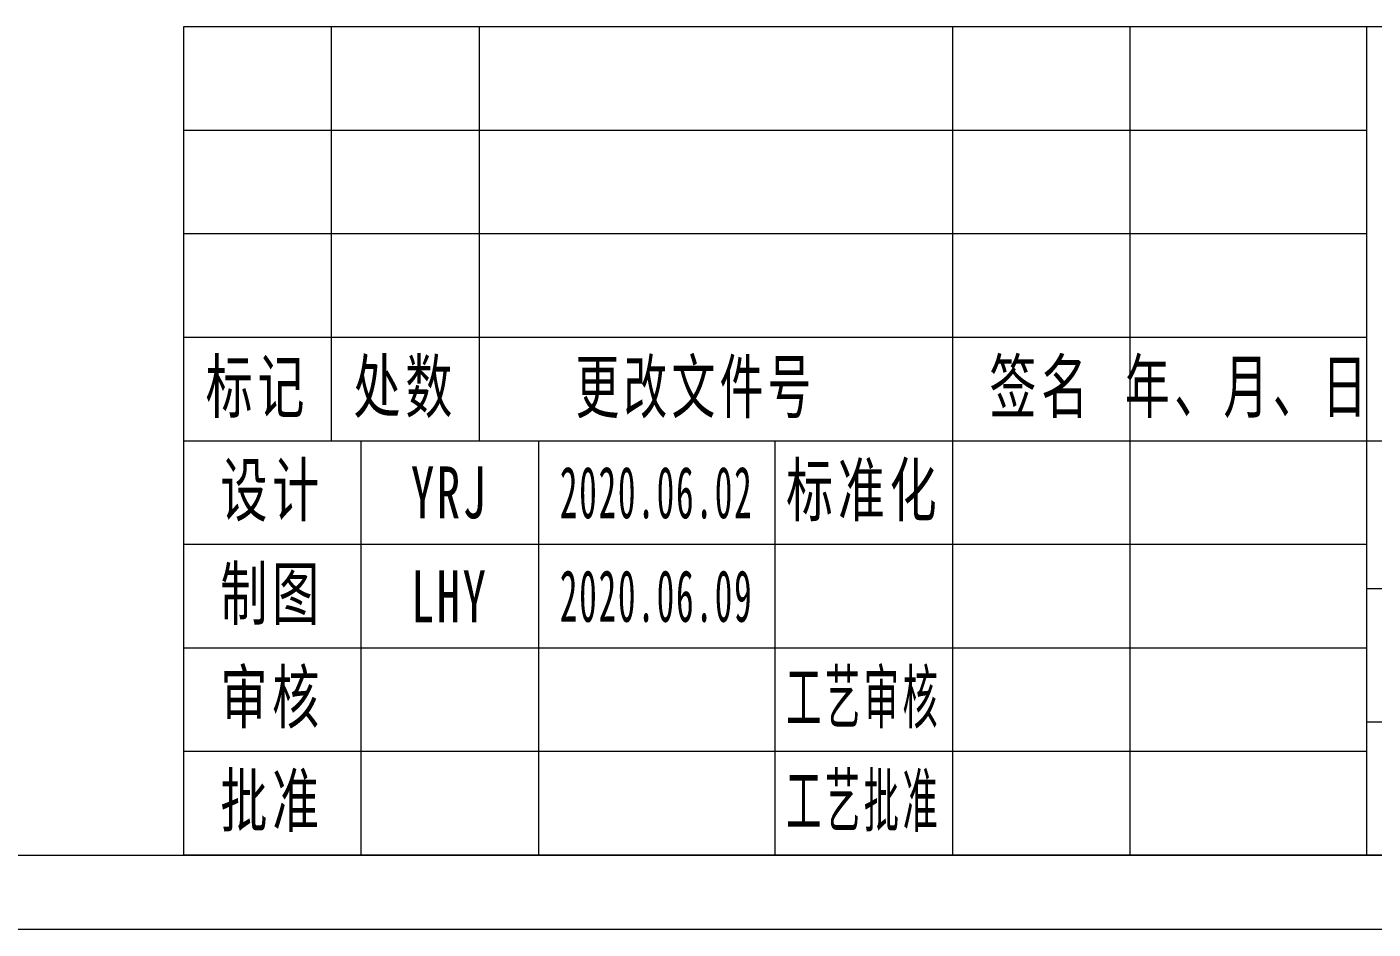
# Model space of a CAD drawing. Header units: millimetres. Extents: x -15766 to 80009, y -9701 to 15159.
# Drawn here: x 6816.6 to 6907.7, y 13253.7 to 13314.7 of the extents above; entities that cross this region are included whole.
import ezdxf

# ---------------------------------------------------------------- set-up
doc = ezdxf.new("R2010")
doc.units = ezdxf.units.MM
for name, color, linetype, lineweight in [('CDRAFT0', 7, 'Continuous', 18), ('title_frame', 7, 'Continuous', 18), ('尺寸线层', 3, 'Continuous', 18), ('粗实线层_1', 7, 'Continuous', 15), ('细实线层', 7, 'Continuous', 18)]:
    doc.layers.add(name, color=color, linetype=linetype, lineweight=lineweight)
doc.styles.add('UserTxtStyle1', font='', dxfattribs={"width": 0.618357})
doc.styles.add('UserTxtStyle2', font='', dxfattribs={"width": 0.634692})
doc.styles.add('标准', font='', dxfattribs={"width": 0.667})
doc.styles.get('UserTxtStyle1').set_extended_font_data('宋体')
doc.styles.get('UserTxtStyle2').set_extended_font_data('宋体')
doc.styles.get('标准').set_extended_font_data('宋体')

# ---------------------------------------------------------------- blocks, each defined once
blk = doc.blocks.new('*X586')
at = {"layer": 'CDRAFT0'}
blk.add_line((0, 0), (420, 0), dxfattribs=at)
at = {"layer": '粗实线层_1'}
blk.add_line((25, 5), (415, 5), dxfattribs=at)

msp = doc.modelspace()

# ---------------------------------------------------------------- linework, layer by layer
at = {"layer": '粗实线层_1'}
for p, q in [((7007.23065, 13314.73384), (6827.23065, 13314.73384)), ((6827.23065, 13314.73384), (6827.23065, 13258.73384)), ((6907.23065, 13314.73384), (6907.23065, 13258.73384)), ((6957.23065, 13286.73384), (6827.23065, 13286.73384)), ((6867.23065, 13286.73384), (6867.23065, 13258.73384)), ((6907.23065, 13279.73384), (6827.23065, 13279.73384)), ((6907.23065, 13272.73384), (6827.23065, 13272.73384)), ((6957.23065, 13267.73384), (6907.23065, 13267.73384)), ((6907.23065, 13265.73384), (6827.23065, 13265.73384)), ((7007.23065, 13258.73384), (6827.23065, 13258.73384))]:
    msp.add_line(p, q, dxfattribs=at)
at = {"layer": '细实线层'}
for p, q in [((6837.23065, 13314.73384), (6837.23065, 13286.73384)), ((6847.23065, 13314.73384), (6847.23065, 13286.73384)), ((6879.23065, 13314.73384), (6879.23065, 13258.73384)), ((6891.23065, 13314.73384), (6891.23065, 13258.73384)), ((6907.23065, 13307.73384), (6827.23065, 13307.73384)), ((6907.23065, 13300.73384), (6827.23065, 13300.73384)), ((6907.23065, 13293.73384), (6827.23065, 13293.73384)), ((6839.23065, 13286.73384), (6839.23065, 13258.73384)), ((6851.23065, 13286.73384), (6851.23065, 13258.73384)), ((6957.23065, 13276.73384), (6907.23065, 13276.73384))]:
    msp.add_line(p, q, dxfattribs=at)

# ---------------------------------------------------------------- block references
at = {"layer": 'title_frame'}
msp.add_blockref('*X586', (6592.23065, 13253.73384), dxfattribs=at)

# ---------------------------------------------------------------- texts
at = {"layer": '尺寸线层', "char_height": 3.5, "attachment_point": 5, "line_spacing_factor": 1.15057}
for s, insert, width, style in [('\\T1.1;标记', (6832.23065, 13290.23384), 18, '标准'), ('\\T1.1;处数', (6842.23065, 13290.23384), 18, '标准'), ('\\T1.1;更改文件号', (6861.86407, 13290.20985), 30, 'UserTxtStyle1'), ('\\T1.1;签名', (6885.23065, 13290.23384), 22, '标准'), ('\\T1.1;年、月、日', (6899.23065, 13290.23384), 30, 'UserTxtStyle2'), ('\\T1.1;设计', (6833.23065, 13283.23384), 22, '标准'), ('\\T1.1;标准化', (6873.23065, 13283.23384), 22, '标准'), ('{\\T1.1;YRJ}', (6845.23065, 13283.23384), 22, '标准'), ('{\\W0.5;\\T1.1;2020.06.02}', (6859.23065, 13283.23384), 16, '标准'), ('\\T1.1;制图', (6833.23065, 13276.23384), 22, '标准'), ('{\\T1.1;LHY}', (6845.23065, 13276.23384), 22, '标准'), ('{\\W0.5;\\T1.1;2020.06.09}', (6859.23065, 13276.23384), 16, '标准'), ('\\T1.1;审核', (6833.23065, 13269.23384), 22, '标准'), ('{\\W0.5;\\T1.1;工艺审核}', (6873.23065, 13269.23384), 22, '标准'), ('{\\T1.1;批准}', (6833.23065, 13262.23384), 22, '标准'), ('{\\W0.5;\\T1.1;工艺批准}', (6873.23065, 13262.23384), 22, '标准')]:
    msp.add_mtext(s, dxfattribs=dict(at, insert=insert, width=width, style=style))

doc.saveas('drawing.dxf')
